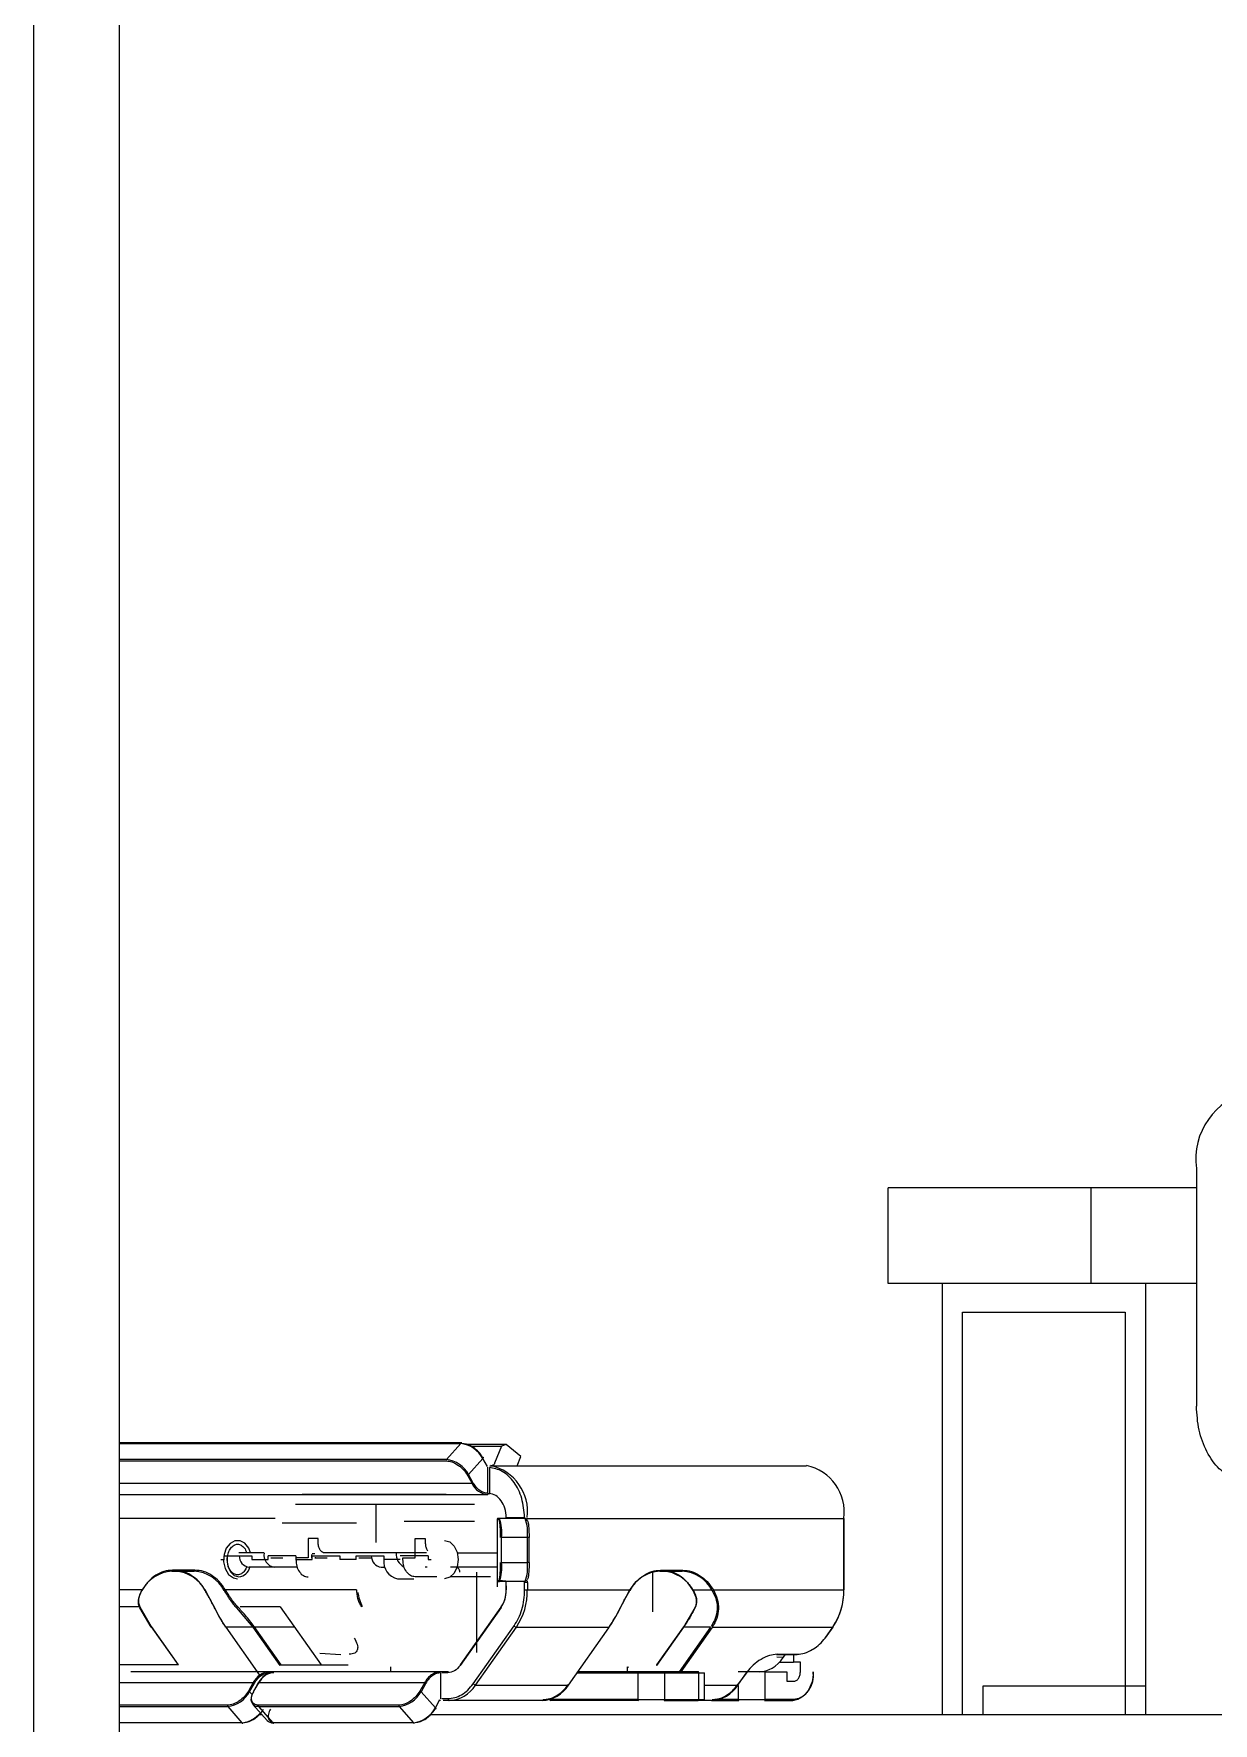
# Model space of a CAD drawing. Header units: millimetres. Extents: x -331 to 5585, y -2655 to 1513.
# Drawn here: x 2670.47 to 2682.78, y 1102.94 to 1120.57 of the extents above; entities that cross this region are included whole.
import ezdxf

# ---------------------------------------------------------------- set-up
doc = ezdxf.new("R2010")
doc.units = ezdxf.units.MM

msp = doc.modelspace()

# ---------------------------------------------------------------- linework, layer by layer
at = {"color": 7, "linetype": 'Continuous', "lineweight": 15}
for p, q in [((2670.474, 1068.158), (2670.474, 1205.195)), ((2671.367, 1068.158), (2671.367, 1205.195)), ((2682.606, 1108.73), (2682.606, 1106.252)), ((2679.388, 1107.53), (2679.388, 1108.53)), ((2681.509, 1108.53), (2679.388, 1108.53)), ((2681.509, 1107.53), (2681.509, 1108.53)), ((2682.606, 1108.53), (2681.509, 1108.53)), ((2681.509, 1107.53), (2679.388, 1107.53)), ((2679.954, 1107.53), (2679.954, 1103.03)), ((2682.606, 1107.53), (2681.509, 1107.53)), ((2682.075, 1107.53), (2682.075, 1103.03)), ((2682.606, 1107.53), (2682.075, 1107.53)), ((2680.166, 1107.23), (2681.863, 1107.23)), ((2680.166, 1103.03), (2680.166, 1107.23)), ((2681.863, 1107.23), (2681.863, 1103.03)), ((2674.939, 1105.867), (2671.367, 1105.867)), ((2674.93, 1105.862), (2674.781, 1105.694)), ((2675.403, 1105.85), (2674.999, 1105.85)), ((2675.159, 1105.706), (2675.01, 1105.538)), ((2675.041, 1105.832), (2675.355, 1105.832)), ((2675.207, 1105.621), (2675.159, 1105.706)), ((2675.355, 1105.832), (2675.283, 1105.655)), ((2675.403, 1105.85), (2675.355, 1105.832)), ((2675.556, 1105.725), (2675.403, 1105.85)), ((2675.518, 1105.63), (2675.556, 1105.725)), ((2674.998, 1105.532), (2675.048, 1105.443)), ((2675.06, 1105.449), (2675.01, 1105.538)), ((2675.213, 1105.34), (2675.213, 1105.614)), ((2675.228, 1105.61), (2675.228, 1105.34)), ((2675.233, 1105.63), (2678.537, 1105.63)), ((2671.367, 1105.33), (2675.213, 1105.33)), ((2673.205, 1105.23), (2675.072, 1105.23)), ((2674.778, 1105.33), (2673.276, 1105.33)), ((2674.047, 1104.83), (2674.047, 1105.23)), ((2673.842, 1105.03), (2673.064, 1105.03)), ((2674.337, 1105.05), (2675.072, 1105.05)), ((2675.309, 1105.07), (2675.309, 1104.365)), ((2675.311, 1105.07), (2675.309, 1105.07)), ((2675.324, 1105.07), (2675.311, 1105.07)), ((2675.311, 1104.43), (2675.311, 1105.07)), ((2675.334, 1105.08), (2675.321, 1105.08)), ((2675.602, 1105.08), (2675.334, 1105.08)), ((2675.404, 1105.09), (2675.595, 1105.09)), ((2675.404, 1105.09), (2675.404, 1105.08)), ((2675.61, 1105.06), (2675.622, 1105.06)), ((2675.622, 1105.08), (2678.926, 1105.08)), ((2678.926, 1104.333), (2678.926, 1105.08)), ((2678.929, 1104.333), (2678.929, 1105.08)), ((2673.442, 1104.87), (2673.336, 1104.87)), ((2673.336, 1104.87), (2673.336, 1104.67)), ((2673.442, 1104.82), (2673.442, 1104.87)), ((2674.453, 1104.67), (2674.453, 1104.87)), ((2674.453, 1104.87), (2674.559, 1104.87)), ((2674.559, 1104.87), (2674.559, 1104.82)), ((2675.624, 1104.88), (2675.356, 1104.88)), ((2675.356, 1104.62), (2675.356, 1104.88)), ((2675.624, 1104.62), (2675.624, 1104.88)), ((2675.642, 1104.62), (2675.642, 1104.88)), ((2675.642, 1104.88), (2675.642, 1104.88)), ((2672.427, 1104.65), (2672.459, 1104.65)), ((2672.459, 1104.65), (2672.459, 1104.69)), ((2672.459, 1104.69), (2672.749, 1104.69)), ((2672.876, 1104.72), (2672.615, 1104.72)), ((2672.749, 1104.69), (2672.749, 1104.65)), ((2672.749, 1104.65), (2672.919, 1104.65)), ((2673.209, 1104.69), (2672.919, 1104.69)), ((2672.919, 1104.65), (2672.919, 1104.69)), ((2672.947, 1104.67), (2673.074, 1104.67)), ((2673.209, 1104.69), (2673.209, 1104.65)), ((2673.336, 1104.67), (2673.209, 1104.67)), ((2673.209, 1104.65), (2673.378, 1104.65)), ((2673.373, 1104.704), (2673.373, 1104.67)), ((2673.407, 1104.71), (2673.378, 1104.71)), ((2673.378, 1104.65), (2673.378, 1104.69)), ((2673.378, 1104.69), (2673.668, 1104.69)), ((2673.407, 1104.67), (2673.534, 1104.67)), ((2673.413, 1104.67), (2673.413, 1104.676)), ((2673.994, 1104.72), (2673.513, 1104.72)), ((2673.668, 1104.69), (2673.668, 1104.65)), ((2673.838, 1104.65), (2673.668, 1104.65)), ((2673.838, 1104.65), (2673.838, 1104.69)), ((2673.838, 1104.69), (2674.128, 1104.69)), ((2673.866, 1104.67), (2673.994, 1104.67)), ((2674.255, 1104.72), (2673.994, 1104.72)), ((2674.128, 1104.69), (2674.128, 1104.65)), ((2674.298, 1104.65), (2674.128, 1104.65)), ((2674.453, 1104.72), (2674.255, 1104.72)), ((2674.588, 1104.69), (2674.298, 1104.69)), ((2674.326, 1104.67), (2674.453, 1104.67)), ((2674.326, 1104.65), (2674.326, 1104.67)), ((2674.573, 1104.72), (2674.453, 1104.72)), ((2674.588, 1104.69), (2674.588, 1104.65)), ((2674.588, 1104.65), (2674.619, 1104.65)), ((2674.893, 1104.72), (2675.309, 1104.72)), ((2671.915, 1104.53), (2672.148, 1104.53)), ((2672.155, 1104.54), (2671.922, 1104.54)), ((2672.982, 1104.57), (2672.721, 1104.57)), ((2673.223, 1104.57), (2672.982, 1104.57)), ((2674.1, 1104.57), (2674.14, 1104.57)), ((2674.681, 1104.47), (2674.453, 1104.47)), ((2674.578, 1104.57), (2674.559, 1104.57)), ((2675.24, 1104.47), (2674.817, 1104.47)), ((2675.309, 1104.57), (2674.821, 1104.57)), ((2675.097, 1103.68), (2675.097, 1104.52)), ((2675.356, 1104.62), (2675.624, 1104.62)), ((2675.642, 1104.62), (2675.624, 1104.62)), ((2676.935, 1104.106), (2676.935, 1104.52)), ((2677.006, 1104.53), (2677.239, 1104.53)), ((2677.013, 1104.54), (2677.246, 1104.54)), ((2673.842, 1104.333), (2672.474, 1104.333)), ((2674.269, 1104.45), (2674.439, 1104.45)), ((2675.311, 1104.43), (2675.324, 1104.43)), ((2675.321, 1104.42), (2675.334, 1104.42)), ((2675.602, 1104.42), (2675.334, 1104.42)), ((2675.4, 1104.426), (2675.404, 1104.333)), ((2675.401, 1104.42), (2675.401, 1104.32)), ((2675.404, 1104.333), (2675.404, 1104.41)), ((2675.624, 1104.41), (2675.595, 1104.41)), ((2675.595, 1104.333), (2675.595, 1104.41)), ((2675.595, 1104.333), (2675.624, 1104.333)), ((2675.624, 1104.41), (2675.624, 1104.333)), ((2675.624, 1104.333), (2676.694, 1104.333)), ((2677.565, 1104.333), (2678.926, 1104.333)), ((2671.579, 1104.157), (2671.698, 1103.952)), ((2671.7, 1103.945), (2671.58, 1104.146)), ((2672.59, 1104.146), (2672.761, 1103.945)), ((2673.045, 1104.157), (2672.628, 1104.157)), ((2673.045, 1104.157), (2673.472, 1103.552)), ((2675.349, 1104.155), (2674.923, 1103.552)), ((2675.35, 1104.15), (2674.924, 1103.546)), ((2677.256, 1103.945), (2677.376, 1104.146)), ((2671.698, 1103.952), (2671.98, 1103.553)), ((2671.983, 1103.552), (2671.701, 1103.95)), ((2672.761, 1103.945), (2672.481, 1103.945)), ((2672.833, 1103.446), (2672.481, 1103.945)), ((2672.761, 1103.945), (2673.042, 1103.546)), ((2673.054, 1103.553), (2672.773, 1103.952)), ((2675.059, 1103.355), (2675.485, 1103.959)), ((2675.083, 1103.341), (2675.51, 1103.945)), ((2675.51, 1103.945), (2676.478, 1103.945)), ((2676.052, 1103.341), (2676.473, 1103.937)), ((2677.255, 1103.95), (2676.973, 1103.552)), ((2676.974, 1103.546), (2677.256, 1103.945)), ((2677.536, 1103.945), (2677.207, 1103.48)), ((2677.548, 1103.937), (2677.225, 1103.48)), ((2677.536, 1103.945), (2677.256, 1103.945)), ((2677.553, 1103.945), (2678.812, 1103.945)), ((2678.732, 1103.832), (2678.812, 1103.945)), ((2678.736, 1103.834), (2678.815, 1103.946)), ((2673.458, 1103.673), (2673.679, 1103.66)), ((2678.226, 1103.66), (2678.438, 1103.66)), ((2678.231, 1103.663), (2678.443, 1103.663)), ((2678.256, 1103.58), (2678.402, 1103.58)), ((2678.294, 1103.627), (2678.317, 1103.66)), ((2678.402, 1103.66), (2678.402, 1103.58)), ((2678.473, 1103.58), (2678.402, 1103.58)), ((2678.473, 1103.48), (2678.473, 1103.58)), ((2672.929, 1103.48), (2671.485, 1103.48)), ((2672.986, 1103.48), (2672.929, 1103.48)), ((2674.724, 1103.48), (2672.986, 1103.48)), ((2673.054, 1103.553), (2673.754, 1103.553)), ((2674.195, 1103.53), (2674.195, 1103.48)), ((2674.718, 1103.47), (2674.718, 1103.196)), ((2674.801, 1103.48), (2674.725, 1103.48)), ((2674.794, 1103.47), (2674.733, 1103.47)), ((2676.783, 1103.48), (2676.15, 1103.48)), ((2676.67, 1103.48), (2676.67, 1103.53)), ((2676.67, 1103.53), (2676.679, 1103.529)), ((2676.776, 1103.47), (2676.776, 1103.19)), ((2676.776, 1103.47), (2677.059, 1103.47)), ((2677.405, 1103.48), (2677.052, 1103.48)), ((2677.059, 1103.19), (2677.059, 1103.47)), ((2677.059, 1103.47), (2677.412, 1103.47)), ((2677.412, 1103.19), (2677.412, 1103.47)), ((2677.471, 1103.19), (2677.471, 1103.47)), ((2677.819, 1103.341), (2677.917, 1103.479)), ((2677.822, 1103.342), (2677.92, 1103.48)), ((2678.105, 1103.48), (2678.332, 1103.48)), ((2678.105, 1103.19), (2678.105, 1103.48)), ((2678.332, 1103.48), (2678.332, 1103.38)), ((2672.764, 1103.367), (2672.714, 1103.278)), ((2672.726, 1103.272), (2672.776, 1103.361)), ((2672.817, 1103.366), (2672.767, 1103.277)), ((2672.77, 1103.278), (2672.82, 1103.367)), ((2672.82, 1103.367), (2674.553, 1103.367)), ((2674.553, 1103.367), (2674.503, 1103.278)), ((2674.565, 1103.361), (2674.515, 1103.272)), ((2674.515, 1103.272), (2674.664, 1103.104)), ((2675.083, 1103.341), (2676.052, 1103.341)), ((2678.332, 1103.38), (2678.402, 1103.38)), ((2680.378, 1103.33), (2680.378, 1103.03)), ((2682.075, 1103.33), (2680.378, 1103.33)), ((2672.497, 1103.116), (2672.646, 1102.947)), ((2672.76, 1103.139), (2672.91, 1102.971)), ((2674.284, 1103.13), (2672.821, 1103.13)), ((2672.822, 1103.116), (2674.286, 1103.116)), ((2672.971, 1102.947), (2672.822, 1103.116)), ((2674.286, 1103.116), (2674.435, 1102.947)), ((2674.664, 1103.104), (2674.712, 1103.189)), ((2674.718, 1103.18), (2674.707, 1103.18)), ((2674.733, 1103.2), (2674.794, 1103.2)), ((2674.808, 1103.18), (2674.747, 1103.18)), ((2675.777, 1103.18), (2674.808, 1103.18)), ((2676.776, 1103.19), (2675.857, 1103.19)), ((2676.783, 1103.18), (2675.864, 1103.18)), ((2676.776, 1103.19), (2677.059, 1103.19)), ((2677.052, 1103.18), (2677.405, 1103.18)), ((2677.059, 1103.19), (2677.412, 1103.19)), ((2677.544, 1103.18), (2677.405, 1103.18)), ((2677.544, 1103.18), (2677.83, 1103.18)), ((2677.823, 1103.19), (2678.105, 1103.19)), ((2678.098, 1103.18), (2678.395, 1103.18)), ((2678.402, 1103.19), (2678.105, 1103.19)), ((2672.857, 1103.03), (2672.825, 1103.03)), ((2674.435, 1102.947), (2672.971, 1102.947)), ((2702.122, 1103.03), (2674.614, 1103.03))]:
    msp.add_line(p, q, dxfattribs=at)
at = {"color": 8, "linetype": 'Continuous', "lineweight": 15}
for p, q in [((2671.367, 1105.862), (2674.93, 1105.862)), ((2674.781, 1105.694), (2671.367, 1105.694)), ((2671.367, 1105.68), (2674.779, 1105.68)), ((2675.048, 1105.443), (2671.367, 1105.443)), ((2672.993, 1105.08), (2671.367, 1105.08)), ((2675.602, 1105.08), (2675.61, 1105.08)), ((2675.635, 1105.08), (2675.636, 1105.08)), ((2678.926, 1105.08), (2678.929, 1105.08)), ((2675.642, 1104.88), (2675.624, 1104.88)), ((2671.603, 1104.333), (2671.367, 1104.333)), ((2677.353, 1104.333), (2677.548, 1104.333)), ((2678.926, 1104.333), (2678.929, 1104.333)), ((2671.579, 1104.157), (2671.367, 1104.157)), ((2673.195, 1103.945), (2672.778, 1103.945)), ((2678.294, 1103.627), (2678.228, 1103.631)), ((2671.98, 1103.553), (2671.367, 1103.553)), ((2676.143, 1103.47), (2676.776, 1103.47)), ((2677.412, 1103.47), (2677.471, 1103.47)), ((2671.367, 1103.367), (2672.764, 1103.367)), ((2672.754, 1103.241), (2672.726, 1103.272)), ((2677.471, 1103.341), (2677.819, 1103.341)), ((2677.823, 1103.338), (2677.823, 1103.19)), ((2672.495, 1103.13), (2671.367, 1103.13)), ((2671.367, 1103.116), (2672.497, 1103.116)), ((2675.857, 1103.19), (2675.85, 1103.19)), ((2675.857, 1103.192), (2675.857, 1103.19)), ((2677.412, 1103.19), (2677.471, 1103.19)), ((2677.823, 1103.19), (2677.581, 1103.19)), ((2672.646, 1102.947), (2671.367, 1102.947))]:
    msp.add_line(p, q, dxfattribs=at)
at = {"color": 7, "linetype": 'Continuous', "lineweight": 15, "flags": 128}
for points in [[(2675.156, 1105.719), (2675.159, 1105.718), (2675.161, 1105.718), (2675.162, 1105.717), (2675.163, 1105.715), (2675.163, 1105.713), (2675.163, 1105.711), (2675.161, 1105.709), (2675.159, 1105.706)], [(2672.736, 1104.72), (2672.718, 1104.771), (2672.675, 1104.822), (2672.627, 1104.847), (2672.571, 1104.846), (2672.522, 1104.819), (2672.483, 1104.771), (2672.459, 1104.704), (2672.454, 1104.628), (2672.471, 1104.556), (2672.506, 1104.496), (2672.557, 1104.459), (2672.601, 1104.45), (2672.601, 1104.45)], [(2677.013, 1104.54), (2677.013, 1104.538), (2677.013, 1104.536), (2677.012, 1104.534), (2677.011, 1104.533), (2677.01, 1104.532), (2677.009, 1104.531), (2677.008, 1104.53), (2677.006, 1104.53)], [(2677.246, 1104.54), (2677.246, 1104.538), (2677.246, 1104.536), (2677.245, 1104.534), (2677.244, 1104.533), (2677.243, 1104.532), (2677.242, 1104.531), (2677.24, 1104.53), (2677.239, 1104.53)], [(2671.603, 1104.333), (2671.604, 1104.332), (2671.605, 1104.331), (2671.605, 1104.33), (2671.605, 1104.329), (2671.605, 1104.328), (2671.604, 1104.327), (2671.603, 1104.327), (2671.602, 1104.327)], [(2672.26, 1104.332), (2672.26, 1104.331), (2672.26, 1104.33), (2672.26, 1104.329), (2672.26, 1104.328), (2672.261, 1104.327), (2672.262, 1104.327), (2672.263, 1104.327)], [(2676.694, 1104.333), (2676.695, 1104.332), (2676.696, 1104.331), (2676.696, 1104.33), (2676.696, 1104.329), (2676.696, 1104.328), (2676.695, 1104.327), (2676.694, 1104.327), (2676.693, 1104.327)], [(2675.353, 1104.157), (2675.351, 1104.157), (2675.35, 1104.156), (2675.349, 1104.155), (2675.349, 1104.155), (2675.349, 1104.154), (2675.349, 1104.152), (2675.35, 1104.151), (2675.35, 1104.15)], [(2677.377, 1104.157), (2677.376, 1104.156), (2677.374, 1104.155), (2677.373, 1104.154), (2677.373, 1104.153), (2677.373, 1104.151), (2677.373, 1104.149), (2677.374, 1104.148), (2677.376, 1104.146)], [(2678.812, 1103.945), (2678.813, 1103.945), (2678.814, 1103.945), (2678.815, 1103.946), (2678.815, 1103.946)], [(2674.801, 1103.48), (2674.799, 1103.48), (2674.798, 1103.479), (2674.797, 1103.478), (2674.796, 1103.477), (2674.795, 1103.476), (2674.794, 1103.474), (2674.794, 1103.472), (2674.794, 1103.47)], [(2677.059, 1103.47), (2677.059, 1103.472), (2677.058, 1103.474), (2677.058, 1103.476), (2677.057, 1103.477), (2677.056, 1103.478), (2677.055, 1103.479), (2677.053, 1103.48), (2677.052, 1103.48)], [(2677.412, 1103.47), (2677.412, 1103.472), (2677.412, 1103.474), (2677.411, 1103.476), (2677.41, 1103.477), (2677.409, 1103.478), (2677.408, 1103.479), (2677.407, 1103.48), (2677.405, 1103.48)], [(2672.822, 1103.116), (2672.796, 1103.119), (2672.774, 1103.128), (2672.758, 1103.142), (2672.748, 1103.162), (2672.743, 1103.185), (2672.746, 1103.212), (2672.754, 1103.242), (2672.769, 1103.272)], [(2674.664, 1103.104), (2674.666, 1103.101), (2674.668, 1103.099), (2674.668, 1103.097), (2674.668, 1103.095), (2674.667, 1103.093), (2674.666, 1103.092), (2674.664, 1103.091), (2674.661, 1103.091)]]:
    msp.add_lwpolyline(points, dxfattribs=at)
at = {"color": 8, "linetype": 'Continuous', "lineweight": 15, "flags": 128}
for points in [[(2674.761, 1104.85), (2674.815, 1104.835), (2674.861, 1104.791), (2674.892, 1104.727), (2674.902, 1104.65), (2674.892, 1104.573), (2674.861, 1104.508), (2674.815, 1104.465), (2674.761, 1104.45), (2674.761, 1104.45)], [(2672.491, 1104.69), (2672.487, 1104.65), (2672.497, 1104.581), (2672.525, 1104.523), (2672.566, 1104.484), (2672.615, 1104.47)], [(2677.351, 1104.332), (2677.351, 1104.331), (2677.351, 1104.33), (2677.351, 1104.329), (2677.351, 1104.328), (2677.352, 1104.327), (2677.353, 1104.327), (2677.354, 1104.327)]]:
    msp.add_lwpolyline(points, dxfattribs=at)
at = {"color": 7, "linetype": 'Continuous', "lineweight": 15}
for centre, radius, start, end in [((2683.313, 1108.83), 0.714, 101.426, 188.044), ((2674.791, 1105.686), 0.0129, 142.1586, 208.6356), ((2674.744, 1105.393), 0.303, 28.4779, 83.0439), ((2674.939, 1105.855), 0.0122, 92.7843, 140.3458), ((2674.893, 1105.561), 0.303, 28.5088, 83.013), ((2674.996, 1105.551), 0.0191, 274.6417, 317.7274), ((2675.135, 1105.15), 0.492, 353.0483, 77.4785), ((2678.44, 1105.149), 0.491, 351.9514, 78.5834), ((2675.046, 1105.462), 0.0191, 274.6417, 317.7274), ((2675.226, 1105.527), 0.198, 205.2965, 266.209), ((2675.321, 1105.07), 0.0101, 90.887, 179.455), ((2675.334, 1105.07), 0.0101, 90.7171, 179.625), ((2674.89, 1104.929), 0.468, 353.9602, 18.7745), ((2675.159, 1104.929), 0.468, 353.9602, 18.7745), ((2675.602, 1105.06), 0.02, 359.9209, 89.6512), ((2672.738, 1104.69), 0.121, 179.8546, 261.9264), ((2673.009, 1104.701), 0.134, 171.9574, 258.5411), ((2674.117, 1104.69), 0.121, 179.857, 261.9079), ((2674.305, 1104.625), 0.179, 171.961, 258.5666), ((2674.406, 1104.709), 0.151, 175.6941, 242.6473), ((2671.938, 1104.151), 0.379, 93.4634, 152.4049), ((2671.913, 1104.539), 0.00887, 281.1396, 8.4654), ((2671.927, 1104.151), 0.379, 27.5951, 86.5366), ((2672.146, 1104.539), 0.00887, 281.1396, 8.4654), ((2672.125, 1104.151), 0.379, 27.5925, 86.5343), ((2674.89, 1104.571), 0.468, 341.2255, 6.0398), ((2675.159, 1104.571), 0.468, 341.2255, 6.0398), ((2677.029, 1104.151), 0.379, 93.4634, 152.4049), ((2677.018, 1104.151), 0.379, 27.5951, 86.5366), ((2677.216, 1104.151), 0.38, 27.5971, 86.5346), ((2672.46, 1104.345), 0.0182, 275.0507, 320.5796), ((2674.467, 1104.422), 0.624, 190.4699, 204.8436), ((2675.321, 1104.43), 0.0101, 180.545, 269.113), ((2675.334, 1104.43), 0.0101, 180.375, 269.2829), ((2675.095, 1104.328), 0.309, 326.3434, 0.9968), ((2674.944, 1104.322), 0.68, 326.3413, 1.0062), ((2675.584, 1104.41), 0.0111, 357.1903, 47.491), ((2677.551, 1104.345), 0.0181, 275.035, 320.7089), ((2678.246, 1104.322), 0.68, 326.3413, 1.0062), ((2678.258, 1104.322), 0.668, 326.3355, 1.0109), ((2672.612, 1104.134), 0.0251, 113.778, 150.2127), ((2672.775, 1103.934), 0.0174, 96.634, 143.8261), ((2675.513, 1103.978), 0.0336, 215.2393, 264.3006), ((2678.733, 1103.836), 0.00337, 261.6246, 323.0818), ((2678.226, 1103.665), 0.0052, 228.3864, 271.341), ((2678.438, 1103.666), 0.0061, 271.5506, 327.9392), ((2671.98, 1103.55), 0.00336, 36.8764, 98.0375), ((2672.943, 1103.282), 0.198, 93.8416, 154.6529), ((2672.999, 1103.282), 0.198, 93.8416, 154.6529), ((2673.056, 1103.537), 0.0164, 95.0012, 145.4589), ((2676.785, 1103.471), 0.00893, 101.3108, 188.0668), ((2677.917, 1103.482), 0.00362, 264.3261, 320.76), ((2678.342, 1103.442), 0.268, 281.4386, 8.0413), ((2672.46, 1103.417), 0.303, 276.9969, 331.522), ((2672.712, 1103.259), 0.0191, 42.2726, 85.3583), ((2672.762, 1103.348), 0.0191, 42.2726, 85.3583), ((2672.77, 1103.275), 0.00341, 82.446, 142.6401), ((2674.249, 1103.417), 0.303, 276.9969, 331.522), ((2674.501, 1103.259), 0.0191, 42.2041, 85.4268), ((2674.551, 1103.348), 0.0191, 42.2041, 85.4268), ((2674.791, 1103.524), 0.345, 272.8318, 327.9124), ((2675.086, 1103.375), 0.0336, 215.2393, 264.3006), ((2675.76, 1103.524), 0.345, 272.8311, 327.9185), ((2677.527, 1103.524), 0.345, 272.8257, 327.9239), ((2672.507, 1103.124), 0.0129, 151.4193, 217.7864), ((2672.611, 1103.241), 0.296, 276.7657, 320.1911), ((2672.832, 1103.124), 0.0128, 151.0238, 217.9406), ((2674.296, 1103.124), 0.0128, 151.0238, 217.9406), ((2674.398, 1103.248), 0.303, 276.9406, 331.5376), ((2674.811, 1103.197), 0.0179, 172.0053, 258.3897), ((2675.866, 1103.189), 0.00903, 172.4733, 257.9217), ((2676.785, 1103.189), 0.00905, 172.6525, 257.9699), ((2677.05, 1103.189), 0.00903, 282.0783, 7.5267), ((2677.404, 1103.189), 0.00903, 282.0783, 7.5267), ((2677.832, 1103.189), 0.00903, 172.4733, 257.9217), ((2678.096, 1103.189), 0.00903, 282.0783, 7.5267), ((2678.393, 1103.189), 0.00903, 282.0783, 7.5267), ((2672.655, 1102.955), 0.0123, 219.7367, 267.1332), ((2672.966, 1103.027), 0.0794, 224.5061, 273.4896), ((2674.444, 1102.955), 0.0123, 219.7111, 267.3132)]:
    msp.add_arc(centre, radius, start, end, dxfattribs=at)
at = {"color": 8, "linetype": 'Continuous', "lineweight": 15}
for centre, radius, start, end in [((2672.6, 1104.602), 0.133, 276.4503, 346.0084), ((2671.578, 1104.152), 0.00514, 339.3474, 82.5074), ((2671.698, 1103.948), 0.00362, 39.24, 95.6739), ((2677.26, 1103.948), 0.00514, 156.3627, 225.4526), ((2678.226, 1103.666), 0.0061, 271.5506, 327.9392), ((2672.928, 1103.472), 0.00847, 0.7116, 79.6307), ((2674.927, 1103.55), 0.00525, 157.231, 224.5843), ((2676.978, 1103.55), 0.00525, 157.231, 224.5843), ((2672.82, 1103.364), 0.00341, 82.446, 142.6401), ((2677.82, 1103.344), 0.00337, 261.6246, 323.0818), ((2672.98, 1102.955), 0.0123, 219.7367, 267.1332)]:
    msp.add_arc(centre, radius, start, end, dxfattribs=at)
at = {"color": 7, "linetype": 'Continuous', "lineweight": 15}
msp.add_ellipse((2678.044, 1103.98), major_axis=(0.001, 0.5), ratio=0.707104, start_param=3.143326, end_param=3.92959, dxfattribs=at)
for points, knots in [([(2683.005, 1105.487), (2682.949, 1105.519), (2682.838, 1105.584), (2682.709, 1105.769), (2682.622, 1105.997), (2682.611, 1106.167), (2682.606, 1106.252)], [0, 0, 0, 0, 0.24999, 0.500039, 0.749988, 1, 1, 1, 1]), ([(2675.156, 1105.719), (2675.144, 1105.737), (2675.12, 1105.774), (2675.073, 1105.813), (2675.034, 1105.837), (2674.994, 1105.855), (2674.968, 1105.857), (2674.95, 1105.859)], [0, 0, 0, 0, 0.249431, 0.499196, 0.625221, 0.747396, 1, 1, 1, 1]), ([(2674.779, 1105.68), (2674.798, 1105.678), (2674.836, 1105.674), (2674.89, 1105.644), (2674.929, 1105.615), (2674.965, 1105.581), (2674.985, 1105.551), (2674.998, 1105.532)], [0, 0, 0, 0, 0.249547, 0.499248, 0.625353, 0.74745, 1, 1, 1, 1]), ([(2675.595, 1105.09), (2675.589, 1105.158), (2675.577, 1105.293), (2675.504, 1105.437), (2675.429, 1105.524), (2675.344, 1105.589), (2675.273, 1105.602), (2675.228, 1105.61)], [0, 0, 0, 0, 0.250296, 0.499441, 0.629618, 0.759805, 1, 1, 1, 1]), ([(2675.283, 1105.655), (2675.281, 1105.651), (2675.278, 1105.644), (2675.27, 1105.636), (2675.261, 1105.631), (2675.255, 1105.63), (2675.252, 1105.63)], [0, 0, 0, 0, 0.250473, 0.499482, 0.749696, 1, 1, 1, 1]), ([(2675.213, 1105.34), (2675.199, 1105.342), (2675.169, 1105.346), (2675.128, 1105.369), (2675.09, 1105.403), (2675.07, 1105.434), (2675.06, 1105.449)], [0, 0, 0, 0, 0.250106, 0.500131, 0.750012, 1, 1, 1, 1]), ([(2675.217, 1105.331), (2675.216, 1105.332), (2675.215, 1105.333), (2675.214, 1105.335), (2675.214, 1105.337), (2675.213, 1105.339), (2675.213, 1105.34), (2675.213, 1105.34)], [0, 0, 0, 0, 0.349848, 0.62764, 0.839233, 0.926983, 1, 1, 1, 1]), ([(2675.213, 1105.34), (2675.214, 1105.34), (2675.216, 1105.34), (2675.22, 1105.34), (2675.224, 1105.34), (2675.226, 1105.34), (2675.228, 1105.34)], [0, 0, 0, 0, 0.25031, 0.499867, 0.749425, 1, 1, 1, 1]), ([(2675.228, 1105.34), (2675.228, 1105.339), (2675.227, 1105.338), (2675.227, 1105.336), (2675.226, 1105.333), (2675.225, 1105.332), (2675.224, 1105.331)], [0, 0, 0, 0, 0.1035581, 0.2081338, 0.4359133, 1, 1, 1, 1]), ([(2675.404, 1105.09), (2675.401, 1105.123), (2675.395, 1105.187), (2675.353, 1105.268), (2675.296, 1105.326), (2675.25, 1105.335), (2675.228, 1105.34)], [0, 0, 0, 0, 0.25295, 0.500169, 0.749994, 1, 1, 1, 1]), ([(2675.345, 1104.88), (2675.345, 1104.905), (2675.344, 1104.954), (2675.341, 1104.998), (2675.339, 1105.015), (2675.339, 1105.018), (2675.337, 1105.034), (2675.332, 1105.063), (2675.327, 1105.067), (2675.324, 1105.07)], [0, 0, 0, 0, 0.250255, 0.499606, 0.500781, 0.509854, 0.53436, 0.747851, 1, 1, 1, 1]), ([(2675.404, 1105.09), (2675.404, 1105.089), (2675.404, 1105.086), (2675.402, 1105.083), (2675.4, 1105.08), (2675.398, 1105.08), (2675.397, 1105.08)], [0, 0, 0, 0, 0.256025, 0.503925, 0.751522, 1, 1, 1, 1]), ([(2675.402, 1105.08), (2675.401, 1105.082), (2675.401, 1105.086), (2675.402, 1105.089), (2675.403, 1105.09), (2675.404, 1105.09), (2675.404, 1105.09)], [0, 0, 0, 0, 0.56565, 0.794067, 0.89735, 1, 1, 1, 1]), ([(2675.622, 1105.06), (2675.625, 1105.058), (2675.627, 1105.055), (2675.632, 1105.037), (2675.637, 1105.009), (2675.641, 1104.951), (2675.642, 1104.904), (2675.642, 1104.88)], [0, 0, 0, 0, 0.250512, 0.264815, 0.50017, 0.750281, 1, 1, 1, 1]), ([(2673.513, 1104.72), (2673.503, 1104.721), (2673.485, 1104.724), (2673.465, 1104.744), (2673.454, 1104.764), (2673.445, 1104.787), (2673.443, 1104.807), (2673.442, 1104.82)], [0, 0, 0, 0, 0.25057, 0.498658, 0.623944, 0.746042, 1, 1, 1, 1]), ([(2674.559, 1104.82), (2674.56, 1104.807), (2674.563, 1104.781), (2674.575, 1104.754), (2674.585, 1104.744), (2674.587, 1104.741)], [0, 0, 0, 0, 0.4316968, 0.8594332, 1, 1, 1, 1]), ([(2672.601, 1104.49), (2672.588, 1104.492), (2672.563, 1104.496), (2672.528, 1104.528), (2672.503, 1104.576), (2672.492, 1104.626), (2672.495, 1104.655), (2672.496, 1104.665)], [0, 0, 0, 0, 0.23131, 0.444966, 0.671595, 0.892872, 1, 1, 1, 1]), ([(2672.496, 1104.665), (2672.496, 1104.675), (2672.497, 1104.705), (2672.515, 1104.75), (2672.545, 1104.79), (2672.582, 1104.811), (2672.619, 1104.811), (2672.655, 1104.79), (2672.683, 1104.758), (2672.692, 1104.73), (2672.695, 1104.72)], [0, 0, 0, 0, 0.073066, 0.213788, 0.353299, 0.49321, 0.642234, 0.78433, 0.918675, 1, 1, 1, 1]), ([(2673.209, 1104.65), (2673.211, 1104.626), (2673.214, 1104.579), (2673.244, 1104.52), (2673.286, 1104.477), (2673.319, 1104.472), (2673.336, 1104.47)], [0, 0, 0, 0, 0.25085, 0.499974, 0.747769, 1, 1, 1, 1]), ([(2674.453, 1104.47), (2674.436, 1104.473), (2674.403, 1104.478), (2674.361, 1104.52), (2674.331, 1104.579), (2674.328, 1104.626), (2674.326, 1104.65)], [0, 0, 0, 0, 0.250489, 0.499762, 0.747477, 1, 1, 1, 1]), ([(2671.922, 1104.54), (2671.892, 1104.537), (2671.832, 1104.532), (2671.746, 1104.49), (2671.667, 1104.426), (2671.625, 1104.364), (2671.603, 1104.333)], [0, 0, 0, 0, 0.24997, 0.499986, 0.747168, 1, 1, 1, 1]), ([(2672.262, 1104.333), (2672.24, 1104.364), (2672.198, 1104.425), (2672.119, 1104.489), (2672.033, 1104.532), (2671.973, 1104.537), (2671.943, 1104.54)], [0, 0, 0, 0, 0.250033, 0.499961, 0.749993, 1, 1, 1, 1]), ([(2672.474, 1104.333), (2672.453, 1104.364), (2672.41, 1104.425), (2672.332, 1104.489), (2672.246, 1104.532), (2672.185, 1104.537), (2672.155, 1104.54)], [0, 0, 0, 0, 0.250005, 0.499889, 0.747151, 1, 1, 1, 1]), ([(2672.695, 1104.577), (2672.689, 1104.561), (2672.675, 1104.529), (2672.64, 1104.497), (2672.614, 1104.492), (2672.601, 1104.49)], [0, 0, 0, 0, 0.3062223, 0.6340721, 1, 1, 1, 1]), ([(2674.92, 1104.52), (2674.919, 1104.526), (2674.918, 1104.54), (2674.911, 1104.553), (2674.904, 1104.562), (2674.898, 1104.567), (2674.892, 1104.568), (2674.889, 1104.569)], [0, 0, 0, 0, 0.269837, 0.542167, 0.678136, 0.810444, 1, 1, 1, 1]), ([(2675.324, 1104.43), (2675.327, 1104.432), (2675.332, 1104.437), (2675.337, 1104.469), (2675.339, 1104.486), (2675.339, 1104.489), (2675.341, 1104.506), (2675.344, 1104.548), (2675.345, 1104.595), (2675.345, 1104.62)], [0, 0, 0, 0, 0.250308, 0.499593, 0.500786, 0.509883, 0.534306, 0.747825, 1, 1, 1, 1]), ([(2675.642, 1104.62), (2675.642, 1104.596), (2675.642, 1104.571), (2675.64, 1104.528), (2675.636, 1104.489), (2675.63, 1104.448), (2675.625, 1104.443), (2675.622, 1104.44)], [0, 0, 0, 0, 0.250521, 0.264797, 0.500356, 0.750088, 1, 1, 1, 1]), ([(2676.694, 1104.333), (2676.716, 1104.364), (2676.758, 1104.425), (2676.837, 1104.489), (2676.923, 1104.532), (2676.983, 1104.537), (2677.013, 1104.54)], [0, 0, 0, 0, 0.250033, 0.499961, 0.749983, 1, 1, 1, 1]), ([(2677.034, 1104.54), (2677.064, 1104.537), (2677.124, 1104.532), (2677.21, 1104.49), (2677.289, 1104.426), (2677.331, 1104.364), (2677.353, 1104.333)], [0, 0, 0, 0, 0.249962, 0.499981, 0.747173, 1, 1, 1, 1]), ([(2677.246, 1104.54), (2677.276, 1104.537), (2677.337, 1104.532), (2677.423, 1104.489), (2677.502, 1104.425), (2677.544, 1104.364), (2677.565, 1104.333)], [0, 0, 0, 0, 0.250005, 0.500036, 0.749999, 1, 1, 1, 1]), ([(2671.58, 1104.146), (2671.576, 1104.159), (2671.566, 1104.185), (2671.564, 1104.248), (2671.586, 1104.295), (2671.602, 1104.327)], [0, 0, 0, 0, 0.237695, 0.477731, 1, 1, 1, 1]), ([(2671.603, 1104.333), (2671.588, 1104.303), (2671.566, 1104.259), (2671.565, 1104.197), (2671.574, 1104.17), (2671.579, 1104.157)], [0, 0, 0, 0, 0.505726, 0.752624, 1, 1, 1, 1]), ([(2672.478, 1103.945), (2672.457, 1103.975), (2672.419, 1104.034), (2672.365, 1104.137), (2672.314, 1104.24), (2672.279, 1104.302), (2672.262, 1104.333)], [0, 0, 0, 0, 0.263681, 0.500142, 0.749878, 1, 1, 1, 1]), ([(2672.476, 1103.952), (2672.457, 1103.979), (2672.421, 1104.032), (2672.37, 1104.129), (2672.318, 1104.232), (2672.282, 1104.295), (2672.263, 1104.327)], [0, 0, 0, 0, 0.241383, 0.481474, 0.731019, 1, 1, 1, 1]), ([(2672.461, 1104.327), (2672.481, 1104.295), (2672.509, 1104.248), (2672.554, 1104.185), (2672.578, 1104.159), (2672.59, 1104.146)], [0, 0, 0, 0, 0.5222856, 0.7622595, 1, 1, 1, 1]), ([(2672.602, 1104.157), (2672.59, 1104.17), (2672.565, 1104.197), (2672.521, 1104.259), (2672.493, 1104.303), (2672.474, 1104.333)], [0, 0, 0, 0, 0.247432, 0.494304, 1, 1, 1, 1]), ([(2673.842, 1104.333), (2673.842, 1104.317), (2673.844, 1104.284), (2673.854, 1104.237), (2673.87, 1104.193), (2673.886, 1104.169), (2673.893, 1104.157)], [0, 0, 0, 0, 0.2499149, 0.5002737, 0.7499492, 1, 1, 1, 1]), ([(2675.4, 1104.426), (2675.384, 1104.426), (2675.352, 1104.428), (2675.323, 1104.429), (2675.308, 1104.43), (2675.31, 1104.43), (2675.311, 1104.43)], [0, 0, 0, 0, 0.264531, 0.519357, 0.764517, 1, 1, 1, 1]), ([(2675.35, 1104.15), (2675.366, 1104.176), (2675.397, 1104.23), (2675.402, 1104.299), (2675.404, 1104.333)], [0, 0, 0, 0, 0.500149, 1, 1, 1, 1]), ([(2675.485, 1103.959), (2675.502, 1103.985), (2675.535, 1104.036), (2675.569, 1104.13), (2675.591, 1104.229), (2675.594, 1104.299), (2675.595, 1104.333)], [0, 0, 0, 0, 0.2500603, 0.5001377, 0.7501102, 1, 1, 1, 1]), ([(2675.613, 1104.436), (2675.614, 1104.435), (2675.617, 1104.432), (2675.621, 1104.425), (2675.623, 1104.418), (2675.623, 1104.413), (2675.624, 1104.41)], [0, 0, 0, 0, 0.249892, 0.498756, 0.748473, 1, 1, 1, 1]), ([(2676.478, 1103.945), (2676.499, 1103.975), (2676.537, 1104.034), (2676.591, 1104.137), (2676.642, 1104.24), (2676.677, 1104.302), (2676.694, 1104.333)], [0, 0, 0, 0, 0.2636763, 0.5001336, 0.750093, 1, 1, 1, 1]), ([(2676.48, 1103.952), (2676.499, 1103.979), (2676.535, 1104.032), (2676.586, 1104.129), (2676.638, 1104.232), (2676.674, 1104.295), (2676.693, 1104.327)], [0, 0, 0, 0, 0.241414, 0.481475, 0.731021, 1, 1, 1, 1]), ([(2677.353, 1104.333), (2677.368, 1104.303), (2677.39, 1104.259), (2677.391, 1104.197), (2677.382, 1104.17), (2677.377, 1104.157)], [0, 0, 0, 0, 0.505715, 0.752608, 1, 1, 1, 1]), ([(2677.376, 1104.146), (2677.38, 1104.159), (2677.39, 1104.185), (2677.392, 1104.248), (2677.37, 1104.295), (2677.354, 1104.327)], [0, 0, 0, 0, 0.2377164, 0.4777632, 1, 1, 1, 1]), ([(2677.552, 1104.327), (2677.569, 1104.295), (2677.6, 1104.232), (2677.609, 1104.129), (2677.59, 1104.032), (2677.557, 1103.979), (2677.541, 1103.952)], [0, 0, 0, 0, 0.268974, 0.518523, 0.758604, 1, 1, 1, 1]), ([(2677.565, 1104.333), (2677.58, 1104.302), (2677.612, 1104.24), (2677.623, 1104.137), (2677.605, 1104.034), (2677.571, 1103.975), (2677.553, 1103.945)], [0, 0, 0, 0, 0.2501695, 0.5001842, 0.7363878, 1, 1, 1, 1]), ([(2672.773, 1103.952), (2672.744, 1103.991), (2672.692, 1104.06), (2672.629, 1104.127), (2672.602, 1104.157)], [0, 0, 0, 0, 0.56388, 1, 1, 1, 1]), ([(2677.377, 1104.157), (2677.359, 1104.119), (2677.326, 1104.052), (2677.279, 1103.982), (2677.258, 1103.952)], [0, 0, 0, 0, 0.556134, 1, 1, 1, 1]), ([(2673.816, 1103.832), (2673.829, 1103.81), (2673.856, 1103.765), (2673.855, 1103.728), (2673.851, 1103.712), (2673.85, 1103.71), (2673.845, 1103.695), (2673.825, 1103.669), (2673.787, 1103.665), (2673.766, 1103.663)], [0, 0, 0, 0, 0.250381, 0.49962, 0.50086, 0.509875, 0.534317, 0.747897, 1, 1, 1, 1]), ([(2678.443, 1103.663), (2678.467, 1103.665), (2678.515, 1103.67), (2678.571, 1103.697), (2678.599, 1103.713), (2678.603, 1103.715), (2678.629, 1103.731), (2678.68, 1103.769), (2678.714, 1103.81), (2678.732, 1103.832)], [0, 0, 0, 0, 0.250373, 0.499497, 0.500793, 0.509947, 0.534359, 0.747838, 1, 1, 1, 1]), ([(2678.231, 1103.663), (2678.204, 1103.66), (2678.152, 1103.655), (2678.062, 1103.612), (2677.976, 1103.552), (2677.937, 1103.503), (2677.917, 1103.479)], [0, 0, 0, 0, 0.252218, 0.500077, 0.749448, 1, 1, 1, 1]), ([(2672.776, 1103.361), (2672.787, 1103.377), (2672.807, 1103.409), (2672.847, 1103.443), (2672.89, 1103.466), (2672.921, 1103.469), (2672.936, 1103.47)], [0, 0, 0, 0, 0.250024, 0.49994, 0.75, 1, 1, 1, 1]), ([(2672.979, 1103.47), (2672.964, 1103.469), (2672.933, 1103.466), (2672.889, 1103.443), (2672.85, 1103.409), (2672.829, 1103.377), (2672.819, 1103.361)], [0, 0, 0, 0, 0.250062, 0.500124, 0.749989, 1, 1, 1, 1]), ([(2673.596, 1103.48), (2673.59, 1103.48), (2673.578, 1103.48), (2673.554, 1103.48), (2673.542, 1103.48)], [0, 0, 0, 0, 0.500004, 1, 1, 1, 1]), ([(2674.724, 1103.48), (2674.707, 1103.479), (2674.672, 1103.476), (2674.625, 1103.451), (2674.584, 1103.415), (2674.563, 1103.383), (2674.553, 1103.367)], [0, 0, 0, 0, 0.26452, 0.519304, 0.764665, 1, 1, 1, 1]), ([(2674.718, 1103.47), (2674.704, 1103.468), (2674.674, 1103.464), (2674.633, 1103.441), (2674.595, 1103.408), (2674.575, 1103.376), (2674.565, 1103.361)], [0, 0, 0, 0, 0.25066, 0.500017, 0.747789, 1, 1, 1, 1]), ([(2674.924, 1103.546), (2674.905, 1103.524), (2674.867, 1103.48), (2674.818, 1103.473), (2674.794, 1103.47)], [0, 0, 0, 0, 0.499992, 1, 1, 1, 1]), ([(2677.052, 1103.48), (2677.032, 1103.48), (2676.993, 1103.48), (2676.93, 1103.48), (2676.88, 1103.48), (2676.832, 1103.48), (2676.803, 1103.48), (2676.783, 1103.48)], [0, 0, 0, 0, 0.249521, 0.49911, 0.625107, 0.747375, 1, 1, 1, 1]), ([(2678.105, 1103.48), (2678.085, 1103.48), (2678.043, 1103.48), (2677.964, 1103.48), (2677.885, 1103.48), (2677.843, 1103.48), (2677.823, 1103.48)], [0, 0, 0, 0, 0.249992, 0.5, 0.750008, 1, 1, 1, 1]), ([(2678.402, 1103.38), (2678.412, 1103.381), (2678.43, 1103.384), (2678.454, 1103.408), (2678.47, 1103.441), (2678.472, 1103.467), (2678.473, 1103.48)], [0, 0, 0, 0, 0.2500154, 0.500099, 0.7500384, 1, 1, 1, 1]), ([(2678.607, 1103.48), (2678.605, 1103.442), (2678.599, 1103.366), (2678.558, 1103.285), (2678.516, 1103.236), (2678.468, 1103.2), (2678.428, 1103.194), (2678.402, 1103.19)], [0, 0, 0, 0, 0.249699, 0.499393, 0.627, 0.760292, 1, 1, 1, 1]), ([(2672.714, 1103.278), (2672.701, 1103.259), (2672.675, 1103.22), (2672.625, 1103.179), (2672.585, 1103.154), (2672.543, 1103.135), (2672.514, 1103.132), (2672.495, 1103.13)], [0, 0, 0, 0, 0.249436, 0.49909, 0.625091, 0.747252, 1, 1, 1, 1]), ([(2672.821, 1103.13), (2672.804, 1103.132), (2672.771, 1103.136), (2672.751, 1103.166), (2672.745, 1103.195), (2672.747, 1103.229), (2672.761, 1103.259), (2672.77, 1103.278)], [0, 0, 0, 0, 0.249525, 0.499105, 0.62512, 0.747509, 1, 1, 1, 1]), ([(2674.503, 1103.278), (2674.49, 1103.259), (2674.464, 1103.22), (2674.414, 1103.179), (2674.374, 1103.154), (2674.332, 1103.135), (2674.303, 1103.132), (2674.284, 1103.13)], [0, 0, 0, 0, 0.249395, 0.49914, 0.625155, 0.747314, 1, 1, 1, 1]), ([(2674.794, 1103.2), (2674.818, 1103.202), (2674.867, 1103.206), (2674.938, 1103.238), (2675.004, 1103.286), (2675.04, 1103.332), (2675.059, 1103.355)], [0, 0, 0, 0, 0.250024, 0.500046, 0.749948, 1, 1, 1, 1]), ([(2675.784, 1103.19), (2675.809, 1103.192), (2675.859, 1103.196), (2675.931, 1103.228), (2675.998, 1103.277), (2676.035, 1103.325), (2676.054, 1103.348)], [0, 0, 0, 0, 0.249963, 0.5, 0.75004, 1, 1, 1, 1]), ([(2677.551, 1103.19), (2677.576, 1103.192), (2677.626, 1103.196), (2677.698, 1103.228), (2677.765, 1103.277), (2677.803, 1103.325), (2677.821, 1103.348)], [0, 0, 0, 0, 0.250012, 0.5, 0.750051, 1, 1, 1, 1]), ([(2672.666, 1102.951), (2672.683, 1102.953), (2672.719, 1102.957), (2672.77, 1102.984), (2672.807, 1103.012), (2672.842, 1103.045), (2672.86, 1103.072), (2672.872, 1103.091)], [0, 0, 0, 0, 0.249521, 0.499171, 0.625196, 0.747322, 1, 1, 1, 1]), ([(2672.943, 1103.091), (2672.934, 1103.073), (2672.917, 1103.036), (2672.92, 1102.997), (2672.932, 1102.973), (2672.952, 1102.955), (2672.975, 1102.952), (2672.991, 1102.951)], [0, 0, 0, 0, 0.2494811, 0.4990431, 0.625109, 0.7472659, 1, 1, 1, 1]), ([(2674.455, 1102.951), (2674.472, 1102.953), (2674.508, 1102.957), (2674.559, 1102.984), (2674.596, 1103.012), (2674.631, 1103.045), (2674.649, 1103.072), (2674.661, 1103.091)], [0, 0, 0, 0, 0.249591, 0.499165, 0.625192, 0.747319, 1, 1, 1, 1])]:
    msp.add_open_spline(points, degree=3, knots=knots, dxfattribs=at)

doc.saveas('drawing.dxf')
